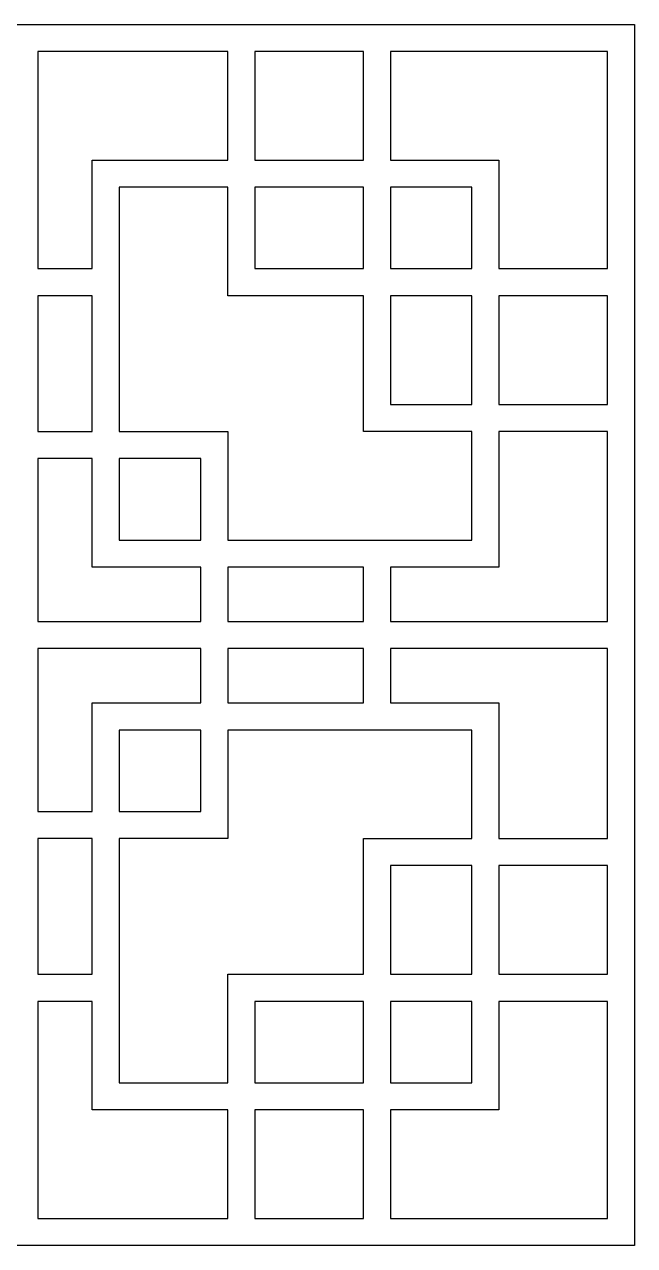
# Model space of a CAD drawing. Header units: centimetres. Extents: x 3.85 to 10.01, y -2.6 to 3.56.
# Drawn here: x 6.93 to 10.01, y -2.6 to 3.56 of the extents above; entities that cross this region are included whole.
import ezdxf

# ---------------------------------------------------------------- set-up
doc = ezdxf.new("R2010")
doc.units = ezdxf.units.CM
doc.header["$MEASUREMENT"] = 0
doc.layers.add('layer 1', color=7, linetype='Continuous')

msp = doc.modelspace()

# ---------------------------------------------------------------- linework, layer by layer
at = {"layer": 'layer 1', "color": 250}
for points, knots in [([(10.00665, 3.55699), (10.00665, 3.55699), (3.84786, 3.55699), (3.84786, 3.55699), (3.84786, 3.55699), (3.84786, 3.55699), (3.84786, -1.23301), (3.84786, -1.23301), (3.84786, -1.23301), (3.84786, -1.23301), (3.84786, -2.6018), (3.84786, -2.6018), (3.84786, -2.6018), (3.84786, -2.6018), (10.00665, -2.6018), (10.00665, -2.6018), (10.00665, -2.6018), (10.00665, -2.6018), (10.00665, 3.55699), (10.00665, 3.55699), (10.00665, 3.55699), (10.00665, 3.55699), (10.00665, 3.55699), (10.00665, 3.55699)], [0, 0, 0, 0, 0.1428571, 0.1428571, 0.1428571, 0.1428571, 0.2857143, 0.2857143, 0.2857143, 0.2857143, 0.4285714, 0.4285714, 0.4285714, 0.4285714, 0.5714286, 0.5714286, 0.5714286, 0.5714286, 0.7142857, 0.7142857, 0.7142857, 0.7142857, 1, 1, 1, 1]), ([(6.99577, 3.41996), (6.99577, 3.41996), (7.95385, 3.41996), (7.95385, 3.41996), (7.95385, 3.41996), (7.95385, 3.41996), (7.95385, 2.87259), (7.95385, 2.87259), (7.95385, 2.87259), (7.95385, 2.87259), (7.26946, 2.87259), (7.26946, 2.87259), (7.26946, 2.87259), (7.26946, 2.87259), (7.26946, 2.32523), (7.26946, 2.32523), (7.26946, 2.32523), (7.26946, 2.32523), (6.99577, 2.32523), (6.99577, 2.32523), (6.99577, 2.32523), (6.99577, 2.32523), (6.99577, 3.41996), (6.99577, 3.41996), (6.99577, 3.41996), (6.99577, 3.41996), (6.99577, 3.41996), (6.99577, 3.41996)], [0, 0, 0, 0, 0.125, 0.125, 0.125, 0.125, 0.25, 0.25, 0.25, 0.25, 0.375, 0.375, 0.375, 0.375, 0.5, 0.5, 0.5, 0.5, 0.625, 0.625, 0.625, 0.625, 0.75, 0.75, 0.75, 0.75, 1, 1, 1, 1]), ([(8.0905, 3.41996), (8.0905, 3.41996), (8.63786, 3.41996), (8.63786, 3.41996), (8.63786, 3.41996), (8.63786, 3.41996), (8.63786, 2.87259), (8.63786, 2.87259), (8.63786, 2.87259), (8.63786, 2.87259), (8.0905, 2.87259), (8.0905, 2.87259), (8.0905, 2.87259), (8.0905, 2.87259), (8.0905, 3.41996), (8.0905, 3.41996), (8.0905, 3.41996), (8.0905, 3.41996), (8.0905, 3.41996), (8.0905, 3.41996)], [0, 0, 0, 0, 0.1666667, 0.1666667, 0.1666667, 0.1666667, 0.3333333, 0.3333333, 0.3333333, 0.3333333, 0.5, 0.5, 0.5, 0.5, 0.6666667, 0.6666667, 0.6666667, 0.6666667, 1, 1, 1, 1]), ([(8.77489, 3.41996), (8.77489, 3.41996), (9.86962, 3.41996), (9.86962, 3.41996), (9.86962, 3.41996), (9.86962, 3.41996), (9.86962, 2.32523), (9.86962, 2.32523), (9.86962, 2.32523), (9.86962, 2.32523), (9.32225, 2.32523), (9.32225, 2.32523), (9.32225, 2.32523), (9.32225, 2.32523), (9.32225, 2.87259), (9.32225, 2.87259), (9.32225, 2.87259), (9.32225, 2.87259), (8.77489, 2.87259), (8.77489, 2.87259), (8.77489, 2.87259), (8.77489, 2.87259), (8.77489, 3.41996), (8.77489, 3.41996), (8.77489, 3.41996), (8.77489, 3.41996), (8.77489, 3.41996), (8.77489, 3.41996)], [0, 0, 0, 0, 0.125, 0.125, 0.125, 0.125, 0.25, 0.25, 0.25, 0.25, 0.375, 0.375, 0.375, 0.375, 0.5, 0.5, 0.5, 0.5, 0.625, 0.625, 0.625, 0.625, 0.75, 0.75, 0.75, 0.75, 1, 1, 1, 1]), ([(7.95385, 0.95644), (7.95385, 0.95644), (7.95385, 1.50419), (7.95385, 1.50419), (7.95385, 1.50419), (7.95385, 1.50419), (7.4061, 1.50419), (7.4061, 1.50419), (7.4061, 1.50419), (7.4061, 1.50419), (7.4061, 2.73594), (7.4061, 2.73594), (7.4061, 2.73594), (7.4061, 2.73594), (7.95385, 2.73594), (7.95385, 2.73594), (7.95385, 2.73594), (7.95385, 2.73594), (7.95385, 2.1882), (7.95385, 2.1882), (7.95385, 2.1882), (7.95385, 2.1882), (8.63786, 2.1882), (8.63786, 2.1882), (8.63786, 2.1882), (8.63786, 2.1882), (8.63786, 1.50419), (8.63786, 1.50419), (8.63786, 1.50419), (8.63786, 1.50419), (9.18561, 1.50419), (9.18561, 1.50419), (9.18561, 1.50419), (9.18561, 1.50419), (9.18561, 0.95644), (9.18561, 0.95644), (9.18561, 0.95644), (9.18561, 0.95644), (7.95385, 0.95644), (7.95385, 0.95644)], [0, 0, 0, 0, 0.0909091, 0.0909091, 0.0909091, 0.0909091, 0.1818182, 0.1818182, 0.1818182, 0.1818182, 0.2727273, 0.2727273, 0.2727273, 0.2727273, 0.3636364, 0.3636364, 0.3636364, 0.3636364, 0.4545455, 0.4545455, 0.4545455, 0.4545455, 0.5454545, 0.5454545, 0.5454545, 0.5454545, 0.6363636, 0.6363636, 0.6363636, 0.6363636, 0.7272727, 0.7272727, 0.7272727, 0.7272727, 0.8181818, 0.8181818, 0.8181818, 0.8181818, 1, 1, 1, 1]), ([(8.0905, 2.73594), (8.0905, 2.73594), (8.63786, 2.73594), (8.63786, 2.73594), (8.63786, 2.73594), (8.63786, 2.73594), (8.63786, 2.32523), (8.63786, 2.32523), (8.63786, 2.32523), (8.63786, 2.32523), (8.0905, 2.32523), (8.0905, 2.32523), (8.0905, 2.32523), (8.0905, 2.32523), (8.0905, 2.73594), (8.0905, 2.73594), (8.0905, 2.73594), (8.0905, 2.73594), (8.0905, 2.73594), (8.0905, 2.73594)], [0, 0, 0, 0, 0.1666667, 0.1666667, 0.1666667, 0.1666667, 0.3333333, 0.3333333, 0.3333333, 0.3333333, 0.5, 0.5, 0.5, 0.5, 0.6666667, 0.6666667, 0.6666667, 0.6666667, 1, 1, 1, 1]), ([(8.77489, 2.73594), (8.77489, 2.73594), (9.18561, 2.73594), (9.18561, 2.73594), (9.18561, 2.73594), (9.18561, 2.73594), (9.18561, 2.32523), (9.18561, 2.32523), (9.18561, 2.32523), (9.18561, 2.32523), (8.77489, 2.32523), (8.77489, 2.32523), (8.77489, 2.32523), (8.77489, 2.32523), (8.77489, 2.73594), (8.77489, 2.73594), (8.77489, 2.73594), (8.77489, 2.73594), (8.77489, 2.73594), (8.77489, 2.73594)], [0, 0, 0, 0, 0.1666667, 0.1666667, 0.1666667, 0.1666667, 0.3333333, 0.3333333, 0.3333333, 0.3333333, 0.5, 0.5, 0.5, 0.5, 0.6666667, 0.6666667, 0.6666667, 0.6666667, 1, 1, 1, 1]), ([(6.99577, 2.1882), (6.99577, 2.1882), (7.26946, 2.1882), (7.26946, 2.1882), (7.26946, 2.1882), (7.26946, 2.1882), (7.26946, 1.50419), (7.26946, 1.50419), (7.26946, 1.50419), (7.26946, 1.50419), (6.99577, 1.50419), (6.99577, 1.50419), (6.99577, 1.50419), (6.99577, 1.50419), (6.99577, 2.1882), (6.99577, 2.1882), (6.99577, 2.1882), (6.99577, 2.1882), (6.99577, 2.1882), (6.99577, 2.1882)], [0, 0, 0, 0, 0.1666667, 0.1666667, 0.1666667, 0.1666667, 0.3333333, 0.3333333, 0.3333333, 0.3333333, 0.5, 0.5, 0.5, 0.5, 0.6666667, 0.6666667, 0.6666667, 0.6666667, 1, 1, 1, 1]), ([(8.77489, 2.1882), (8.77489, 2.1882), (9.18561, 2.1882), (9.18561, 2.1882), (9.18561, 2.1882), (9.18561, 2.1882), (9.18561, 1.64084), (9.18561, 1.64084), (9.18561, 1.64084), (9.18561, 1.64084), (8.77489, 1.64084), (8.77489, 1.64084), (8.77489, 1.64084), (8.77489, 1.64084), (8.77489, 2.1882), (8.77489, 2.1882), (8.77489, 2.1882), (8.77489, 2.1882), (8.77489, 2.1882), (8.77489, 2.1882)], [0, 0, 0, 0, 0.1666667, 0.1666667, 0.1666667, 0.1666667, 0.3333333, 0.3333333, 0.3333333, 0.3333333, 0.5, 0.5, 0.5, 0.5, 0.6666667, 0.6666667, 0.6666667, 0.6666667, 1, 1, 1, 1]), ([(9.86962, 1.64084), (9.86962, 1.64084), (9.32225, 1.64084), (9.32225, 1.64084), (9.32225, 1.64084), (9.32225, 1.64084), (9.32225, 2.1882), (9.32225, 2.1882), (9.32225, 2.1882), (9.32225, 2.1882), (9.86962, 2.1882), (9.86962, 2.1882), (9.86962, 2.1882), (9.86962, 2.1882), (9.86962, 1.64084), (9.86962, 1.64084), (9.86962, 1.64084), (9.86962, 1.64084), (9.86962, 1.64084), (9.86962, 1.64084)], [0, 0, 0, 0, 0.1666667, 0.1666667, 0.1666667, 0.1666667, 0.3333333, 0.3333333, 0.3333333, 0.3333333, 0.5, 0.5, 0.5, 0.5, 0.6666667, 0.6666667, 0.6666667, 0.6666667, 1, 1, 1, 1]), ([(9.86962, 0.54611), (9.86962, 0.54611), (8.77489, 0.54611), (8.77489, 0.54611), (8.77489, 0.54611), (8.77489, 0.54611), (8.77489, 0.81979), (8.77489, 0.81979), (8.77489, 0.81979), (8.77489, 0.81979), (9.32225, 0.81979), (9.32225, 0.81979), (9.32225, 0.81979), (9.32225, 0.81979), (9.32225, 1.50419), (9.32225, 1.50419), (9.32225, 1.50419), (9.32225, 1.50419), (9.86962, 1.50419), (9.86962, 1.50419), (9.86962, 1.50419), (9.86962, 1.50419), (9.86962, 0.54611), (9.86962, 0.54611), (9.86962, 0.54611), (9.86962, 0.54611), (9.86962, 0.54611), (9.86962, 0.54611)], [0, 0, 0, 0, 0.125, 0.125, 0.125, 0.125, 0.25, 0.25, 0.25, 0.25, 0.375, 0.375, 0.375, 0.375, 0.5, 0.5, 0.5, 0.5, 0.625, 0.625, 0.625, 0.625, 0.75, 0.75, 0.75, 0.75, 1, 1, 1, 1]), ([(6.99577, 1.36715), (6.99577, 1.36715), (7.26946, 1.36715), (7.26946, 1.36715), (7.26946, 1.36715), (7.26946, 1.36715), (7.26946, 0.81979), (7.26946, 0.81979), (7.26946, 0.81979), (7.26946, 0.81979), (7.81682, 0.81979), (7.81682, 0.81979), (7.81682, 0.81979), (7.81682, 0.81979), (7.81682, 0.54611), (7.81682, 0.54611), (7.81682, 0.54611), (7.81682, 0.54611), (6.99577, 0.54611), (6.99577, 0.54611), (6.99577, 0.54611), (6.99577, 0.54611), (6.99577, 1.36715), (6.99577, 1.36715)], [0, 0, 0, 0, 0.1428571, 0.1428571, 0.1428571, 0.1428571, 0.2857143, 0.2857143, 0.2857143, 0.2857143, 0.4285714, 0.4285714, 0.4285714, 0.4285714, 0.5714286, 0.5714286, 0.5714286, 0.5714286, 0.7142857, 0.7142857, 0.7142857, 0.7142857, 1, 1, 1, 1]), ([(7.81682, 1.36715), (7.81682, 1.36715), (7.81682, 0.95644), (7.81682, 0.95644), (7.81682, 0.95644), (7.81682, 0.95644), (7.4061, 0.95644), (7.4061, 0.95644), (7.4061, 0.95644), (7.4061, 0.95644), (7.4061, 1.36715), (7.4061, 1.36715), (7.4061, 1.36715), (7.4061, 1.36715), (7.81682, 1.36715), (7.81682, 1.36715), (7.81682, 1.36715), (7.81682, 1.36715), (7.81682, 1.36715), (7.81682, 1.36715)], [0, 0, 0, 0, 0.1666667, 0.1666667, 0.1666667, 0.1666667, 0.3333333, 0.3333333, 0.3333333, 0.3333333, 0.5, 0.5, 0.5, 0.5, 0.6666667, 0.6666667, 0.6666667, 0.6666667, 1, 1, 1, 1]), ([(7.95385, 0.54611), (7.95385, 0.54611), (7.95385, 0.81979), (7.95385, 0.81979), (7.95385, 0.81979), (7.95385, 0.81979), (8.63786, 0.81979), (8.63786, 0.81979), (8.63786, 0.81979), (8.63786, 0.81979), (8.63786, 0.54611), (8.63786, 0.54611), (8.63786, 0.54611), (8.63786, 0.54611), (7.95385, 0.54611), (7.95385, 0.54611), (7.95385, 0.54611), (7.95385, 0.54611), (7.95385, 0.54611), (7.95385, 0.54611)], [0, 0, 0, 0, 0.1666667, 0.1666667, 0.1666667, 0.1666667, 0.3333333, 0.3333333, 0.3333333, 0.3333333, 0.5, 0.5, 0.5, 0.5, 0.6666667, 0.6666667, 0.6666667, 0.6666667, 1, 1, 1, 1]), ([(6.99577, 0.40908), (6.99577, 0.40908), (7.81682, 0.40908), (7.81682, 0.40908), (7.81682, 0.40908), (7.81682, 0.40908), (7.81682, 0.1354), (7.81682, 0.1354), (7.81682, 0.1354), (7.81682, 0.1354), (7.26946, 0.1354), (7.26946, 0.1354), (7.26946, 0.1354), (7.26946, 0.1354), (7.26946, -0.41197), (7.26946, -0.41197), (7.26946, -0.41197), (7.26946, -0.41197), (6.99577, -0.41197), (6.99577, -0.41197), (6.99577, -0.41197), (6.99577, -0.41197), (6.99577, 0.40908), (6.99577, 0.40908), (6.99577, 0.40908), (6.99577, 0.40908), (6.99577, 0.40908), (6.99577, 0.40908)], [0, 0, 0, 0, 0.125, 0.125, 0.125, 0.125, 0.25, 0.25, 0.25, 0.25, 0.375, 0.375, 0.375, 0.375, 0.5, 0.5, 0.5, 0.5, 0.625, 0.625, 0.625, 0.625, 0.75, 0.75, 0.75, 0.75, 1, 1, 1, 1]), ([(8.63786, 0.40908), (8.63786, 0.40908), (8.63786, 0.1354), (8.63786, 0.1354), (8.63786, 0.1354), (8.63786, 0.1354), (7.95385, 0.1354), (7.95385, 0.1354), (7.95385, 0.1354), (7.95385, 0.1354), (7.95385, 0.40908), (7.95385, 0.40908), (7.95385, 0.40908), (7.95385, 0.40908), (8.63786, 0.40908), (8.63786, 0.40908), (8.63786, 0.40908), (8.63786, 0.40908), (8.63786, 0.40908), (8.63786, 0.40908)], [0, 0, 0, 0, 0.1666667, 0.1666667, 0.1666667, 0.1666667, 0.3333333, 0.3333333, 0.3333333, 0.3333333, 0.5, 0.5, 0.5, 0.5, 0.6666667, 0.6666667, 0.6666667, 0.6666667, 1, 1, 1, 1]), ([(9.86962, -0.549), (9.86962, -0.549), (9.32225, -0.549), (9.32225, -0.549), (9.32225, -0.549), (9.32225, -0.549), (9.32225, 0.1354), (9.32225, 0.1354), (9.32225, 0.1354), (9.32225, 0.1354), (8.77489, 0.1354), (8.77489, 0.1354), (8.77489, 0.1354), (8.77489, 0.1354), (8.77489, 0.40908), (8.77489, 0.40908), (8.77489, 0.40908), (8.77489, 0.40908), (9.86962, 0.40908), (9.86962, 0.40908), (9.86962, 0.40908), (9.86962, 0.40908), (9.86962, -0.549), (9.86962, -0.549), (9.86962, -0.549), (9.86962, -0.549), (9.86962, -0.549), (9.86962, -0.549)], [0, 0, 0, 0, 0.125, 0.125, 0.125, 0.125, 0.25, 0.25, 0.25, 0.25, 0.375, 0.375, 0.375, 0.375, 0.5, 0.5, 0.5, 0.5, 0.625, 0.625, 0.625, 0.625, 0.75, 0.75, 0.75, 0.75, 1, 1, 1, 1]), ([(7.81682, -0.00164), (7.81682, -0.00164), (7.81682, -0.41197), (7.81682, -0.41197), (7.81682, -0.41197), (7.81682, -0.41197), (7.4061, -0.41197), (7.4061, -0.41197), (7.4061, -0.41197), (7.4061, -0.41197), (7.4061, -0.00164), (7.4061, -0.00164), (7.4061, -0.00164), (7.4061, -0.00164), (7.81682, -0.00164), (7.81682, -0.00164), (7.81682, -0.00164), (7.81682, -0.00164), (7.81682, -0.00164), (7.81682, -0.00164)], [0, 0, 0, 0, 0.1666667, 0.1666667, 0.1666667, 0.1666667, 0.3333333, 0.3333333, 0.3333333, 0.3333333, 0.5, 0.5, 0.5, 0.5, 0.6666667, 0.6666667, 0.6666667, 0.6666667, 1, 1, 1, 1]), ([(8.63786, -0.549), (8.63786, -0.549), (8.63786, -1.23301), (8.63786, -1.23301), (8.63786, -1.23301), (8.63786, -1.23301), (7.95385, -1.23301), (7.95385, -1.23301), (7.95385, -1.23301), (7.95385, -1.23301), (7.95385, -1.78076), (7.95385, -1.78076), (7.95385, -1.78076), (7.95385, -1.78076), (7.4061, -1.78076), (7.4061, -1.78076), (7.4061, -1.78076), (7.4061, -1.78076), (7.4061, -0.549), (7.4061, -0.549), (7.4061, -0.549), (7.4061, -0.549), (7.95385, -0.549), (7.95385, -0.549), (7.95385, -0.549), (7.95385, -0.549), (7.95385, -0.00164), (7.95385, -0.00164), (7.95385, -0.00164), (7.95385, -0.00164), (9.18561, -0.00164), (9.18561, -0.00164), (9.18561, -0.00164), (9.18561, -0.00164), (9.18561, -0.549), (9.18561, -0.549), (9.18561, -0.549), (9.18561, -0.549), (8.63786, -0.549), (8.63786, -0.549), (8.63786, -0.549), (8.63786, -0.549), (8.63786, -0.549), (8.63786, -0.549)], [0, 0, 0, 0, 0.0833333, 0.0833333, 0.0833333, 0.0833333, 0.1666667, 0.1666667, 0.1666667, 0.1666667, 0.25, 0.25, 0.25, 0.25, 0.3333333, 0.3333333, 0.3333333, 0.3333333, 0.4166667, 0.4166667, 0.4166667, 0.4166667, 0.5, 0.5, 0.5, 0.5, 0.5833333, 0.5833333, 0.5833333, 0.5833333, 0.6666667, 0.6666667, 0.6666667, 0.6666667, 0.75, 0.75, 0.75, 0.75, 0.8333333, 0.8333333, 0.8333333, 0.8333333, 1, 1, 1, 1]), ([(6.99577, -0.549), (6.99577, -0.549), (7.26946, -0.549), (7.26946, -0.549), (7.26946, -0.549), (7.26946, -0.549), (7.26946, -1.23301), (7.26946, -1.23301), (7.26946, -1.23301), (7.26946, -1.23301), (6.99577, -1.23301), (6.99577, -1.23301), (6.99577, -1.23301), (6.99577, -1.23301), (6.99577, -0.549), (6.99577, -0.549), (6.99577, -0.549), (6.99577, -0.549), (6.99577, -0.549), (6.99577, -0.549)], [0, 0, 0, 0, 0.1666667, 0.1666667, 0.1666667, 0.1666667, 0.3333333, 0.3333333, 0.3333333, 0.3333333, 0.5, 0.5, 0.5, 0.5, 0.6666667, 0.6666667, 0.6666667, 0.6666667, 1, 1, 1, 1]), ([(8.77489, -1.23301), (8.77489, -1.23301), (8.77489, -0.68564), (8.77489, -0.68564), (8.77489, -0.68564), (8.77489, -0.68564), (9.18561, -0.68564), (9.18561, -0.68564), (9.18561, -0.68564), (9.18561, -0.68564), (9.18561, -1.23301), (9.18561, -1.23301), (9.18561, -1.23301), (9.18561, -1.23301), (8.77489, -1.23301), (8.77489, -1.23301), (8.77489, -1.23301), (8.77489, -1.23301), (8.77489, -1.23301), (8.77489, -1.23301)], [0, 0, 0, 0, 0.1666667, 0.1666667, 0.1666667, 0.1666667, 0.3333333, 0.3333333, 0.3333333, 0.3333333, 0.5, 0.5, 0.5, 0.5, 0.6666667, 0.6666667, 0.6666667, 0.6666667, 1, 1, 1, 1]), ([(9.86962, -1.23301), (9.86962, -1.23301), (9.32225, -1.23301), (9.32225, -1.23301), (9.32225, -1.23301), (9.32225, -1.23301), (9.32225, -0.68564), (9.32225, -0.68564), (9.32225, -0.68564), (9.32225, -0.68564), (9.86962, -0.68564), (9.86962, -0.68564), (9.86962, -0.68564), (9.86962, -0.68564), (9.86962, -1.23301), (9.86962, -1.23301), (9.86962, -1.23301), (9.86962, -1.23301), (9.86962, -1.23301), (9.86962, -1.23301)], [0, 0, 0, 0, 0.1666667, 0.1666667, 0.1666667, 0.1666667, 0.3333333, 0.3333333, 0.3333333, 0.3333333, 0.5, 0.5, 0.5, 0.5, 0.6666667, 0.6666667, 0.6666667, 0.6666667, 1, 1, 1, 1]), ([(7.95385, -2.46476), (7.95385, -2.46476), (6.99577, -2.46476), (6.99577, -2.46476), (6.99577, -2.46476), (6.99577, -2.46476), (6.99577, -1.37004), (6.99577, -1.37004), (6.99577, -1.37004), (6.99577, -1.37004), (7.26946, -1.37004), (7.26946, -1.37004), (7.26946, -1.37004), (7.26946, -1.37004), (7.26946, -1.9174), (7.26946, -1.9174), (7.26946, -1.9174), (7.26946, -1.9174), (7.95385, -1.9174), (7.95385, -1.9174), (7.95385, -1.9174), (7.95385, -1.9174), (7.95385, -2.46476), (7.95385, -2.46476)], [0, 0, 0, 0, 0.1428571, 0.1428571, 0.1428571, 0.1428571, 0.2857143, 0.2857143, 0.2857143, 0.2857143, 0.4285714, 0.4285714, 0.4285714, 0.4285714, 0.5714286, 0.5714286, 0.5714286, 0.5714286, 0.7142857, 0.7142857, 0.7142857, 0.7142857, 1, 1, 1, 1]), ([(8.63786, -1.78076), (8.63786, -1.78076), (8.0905, -1.78076), (8.0905, -1.78076), (8.0905, -1.78076), (8.0905, -1.78076), (8.0905, -1.37004), (8.0905, -1.37004), (8.0905, -1.37004), (8.0905, -1.37004), (8.63786, -1.37004), (8.63786, -1.37004), (8.63786, -1.37004), (8.63786, -1.37004), (8.63786, -1.78076), (8.63786, -1.78076), (8.63786, -1.78076), (8.63786, -1.78076), (8.63786, -1.78076), (8.63786, -1.78076)], [0, 0, 0, 0, 0.1666667, 0.1666667, 0.1666667, 0.1666667, 0.3333333, 0.3333333, 0.3333333, 0.3333333, 0.5, 0.5, 0.5, 0.5, 0.6666667, 0.6666667, 0.6666667, 0.6666667, 1, 1, 1, 1]), ([(9.18561, -1.37004), (9.18561, -1.37004), (9.18561, -1.78076), (9.18561, -1.78076), (9.18561, -1.78076), (9.18561, -1.78076), (8.77489, -1.78076), (8.77489, -1.78076), (8.77489, -1.78076), (8.77489, -1.78076), (8.77489, -1.37004), (8.77489, -1.37004), (8.77489, -1.37004), (8.77489, -1.37004), (9.18561, -1.37004), (9.18561, -1.37004), (9.18561, -1.37004), (9.18561, -1.37004), (9.18561, -1.37004), (9.18561, -1.37004)], [0, 0, 0, 0, 0.1666667, 0.1666667, 0.1666667, 0.1666667, 0.3333333, 0.3333333, 0.3333333, 0.3333333, 0.5, 0.5, 0.5, 0.5, 0.6666667, 0.6666667, 0.6666667, 0.6666667, 1, 1, 1, 1]), ([(9.86962, -2.46476), (9.86962, -2.46476), (8.77489, -2.46476), (8.77489, -2.46476), (8.77489, -2.46476), (8.77489, -2.46476), (8.77489, -1.9174), (8.77489, -1.9174), (8.77489, -1.9174), (8.77489, -1.9174), (9.32225, -1.9174), (9.32225, -1.9174), (9.32225, -1.9174), (9.32225, -1.9174), (9.32225, -1.37004), (9.32225, -1.37004), (9.32225, -1.37004), (9.32225, -1.37004), (9.86962, -1.37004), (9.86962, -1.37004), (9.86962, -1.37004), (9.86962, -1.37004), (9.86962, -2.46476), (9.86962, -2.46476), (9.86962, -2.46476), (9.86962, -2.46476), (9.86962, -2.46476), (9.86962, -2.46476)], [0, 0, 0, 0, 0.125, 0.125, 0.125, 0.125, 0.25, 0.25, 0.25, 0.25, 0.375, 0.375, 0.375, 0.375, 0.5, 0.5, 0.5, 0.5, 0.625, 0.625, 0.625, 0.625, 0.75, 0.75, 0.75, 0.75, 1, 1, 1, 1]), ([(8.63786, -2.46476), (8.63786, -2.46476), (8.0905, -2.46476), (8.0905, -2.46476), (8.0905, -2.46476), (8.0905, -2.46476), (8.0905, -1.9174), (8.0905, -1.9174), (8.0905, -1.9174), (8.0905, -1.9174), (8.63786, -1.9174), (8.63786, -1.9174), (8.63786, -1.9174), (8.63786, -1.9174), (8.63786, -2.46476), (8.63786, -2.46476), (8.63786, -2.46476), (8.63786, -2.46476), (8.63786, -2.46476), (8.63786, -2.46476)], [0, 0, 0, 0, 0.1666667, 0.1666667, 0.1666667, 0.1666667, 0.3333333, 0.3333333, 0.3333333, 0.3333333, 0.5, 0.5, 0.5, 0.5, 0.6666667, 0.6666667, 0.6666667, 0.6666667, 1, 1, 1, 1])]:
    msp.add_open_spline(points, degree=3, knots=knots, dxfattribs=at)
at = {"layer": 'layer 1', "lineweight": 9}
for points, knots in [([(10.00665, 3.55699), (10.00665, 3.55699), (3.84786, 3.55699), (3.84786, 3.55699), (3.84786, 3.55699), (3.84786, 3.55699), (3.84786, -1.23301), (3.84786, -1.23301), (3.84786, -1.23301), (3.84786, -1.23301), (3.84786, -2.6018), (3.84786, -2.6018), (3.84786, -2.6018), (3.84786, -2.6018), (10.00665, -2.6018), (10.00665, -2.6018), (10.00665, -2.6018), (10.00665, -2.6018), (10.00665, 3.55699), (10.00665, 3.55699), (10.00665, 3.55699), (10.00665, 3.55699), (10.00665, 3.55699), (10.00665, 3.55699)], [0, 0, 0, 0, 0.1428571, 0.1428571, 0.1428571, 0.1428571, 0.2857143, 0.2857143, 0.2857143, 0.2857143, 0.4285714, 0.4285714, 0.4285714, 0.4285714, 0.5714286, 0.5714286, 0.5714286, 0.5714286, 0.7142857, 0.7142857, 0.7142857, 0.7142857, 1, 1, 1, 1]), ([(6.99577, 3.41996), (6.99577, 3.41996), (7.95385, 3.41996), (7.95385, 3.41996), (7.95385, 3.41996), (7.95385, 3.41996), (7.95385, 2.87259), (7.95385, 2.87259), (7.95385, 2.87259), (7.95385, 2.87259), (7.26946, 2.87259), (7.26946, 2.87259), (7.26946, 2.87259), (7.26946, 2.87259), (7.26946, 2.32523), (7.26946, 2.32523), (7.26946, 2.32523), (7.26946, 2.32523), (6.99577, 2.32523), (6.99577, 2.32523), (6.99577, 2.32523), (6.99577, 2.32523), (6.99577, 3.41996), (6.99577, 3.41996), (6.99577, 3.41996), (6.99577, 3.41996), (6.99577, 3.41996), (6.99577, 3.41996)], [0, 0, 0, 0, 0.125, 0.125, 0.125, 0.125, 0.25, 0.25, 0.25, 0.25, 0.375, 0.375, 0.375, 0.375, 0.5, 0.5, 0.5, 0.5, 0.625, 0.625, 0.625, 0.625, 0.75, 0.75, 0.75, 0.75, 1, 1, 1, 1]), ([(8.0905, 3.41996), (8.0905, 3.41996), (8.63786, 3.41996), (8.63786, 3.41996), (8.63786, 3.41996), (8.63786, 3.41996), (8.63786, 2.87259), (8.63786, 2.87259), (8.63786, 2.87259), (8.63786, 2.87259), (8.0905, 2.87259), (8.0905, 2.87259), (8.0905, 2.87259), (8.0905, 2.87259), (8.0905, 3.41996), (8.0905, 3.41996), (8.0905, 3.41996), (8.0905, 3.41996), (8.0905, 3.41996), (8.0905, 3.41996)], [0, 0, 0, 0, 0.1666667, 0.1666667, 0.1666667, 0.1666667, 0.3333333, 0.3333333, 0.3333333, 0.3333333, 0.5, 0.5, 0.5, 0.5, 0.6666667, 0.6666667, 0.6666667, 0.6666667, 1, 1, 1, 1]), ([(8.77489, 3.41996), (8.77489, 3.41996), (9.86962, 3.41996), (9.86962, 3.41996), (9.86962, 3.41996), (9.86962, 3.41996), (9.86962, 2.32523), (9.86962, 2.32523), (9.86962, 2.32523), (9.86962, 2.32523), (9.32225, 2.32523), (9.32225, 2.32523), (9.32225, 2.32523), (9.32225, 2.32523), (9.32225, 2.87259), (9.32225, 2.87259), (9.32225, 2.87259), (9.32225, 2.87259), (8.77489, 2.87259), (8.77489, 2.87259), (8.77489, 2.87259), (8.77489, 2.87259), (8.77489, 3.41996), (8.77489, 3.41996), (8.77489, 3.41996), (8.77489, 3.41996), (8.77489, 3.41996), (8.77489, 3.41996)], [0, 0, 0, 0, 0.125, 0.125, 0.125, 0.125, 0.25, 0.25, 0.25, 0.25, 0.375, 0.375, 0.375, 0.375, 0.5, 0.5, 0.5, 0.5, 0.625, 0.625, 0.625, 0.625, 0.75, 0.75, 0.75, 0.75, 1, 1, 1, 1]), ([(7.95385, 0.95644), (7.95385, 0.95644), (7.95385, 1.50419), (7.95385, 1.50419), (7.95385, 1.50419), (7.95385, 1.50419), (7.4061, 1.50419), (7.4061, 1.50419), (7.4061, 1.50419), (7.4061, 1.50419), (7.4061, 2.73594), (7.4061, 2.73594), (7.4061, 2.73594), (7.4061, 2.73594), (7.95385, 2.73594), (7.95385, 2.73594), (7.95385, 2.73594), (7.95385, 2.73594), (7.95385, 2.1882), (7.95385, 2.1882), (7.95385, 2.1882), (7.95385, 2.1882), (8.63786, 2.1882), (8.63786, 2.1882), (8.63786, 2.1882), (8.63786, 2.1882), (8.63786, 1.50419), (8.63786, 1.50419), (8.63786, 1.50419), (8.63786, 1.50419), (9.18561, 1.50419), (9.18561, 1.50419), (9.18561, 1.50419), (9.18561, 1.50419), (9.18561, 0.95644), (9.18561, 0.95644)], [0, 0, 0, 0, 0.1, 0.1, 0.1, 0.1, 0.2, 0.2, 0.2, 0.2, 0.3, 0.3, 0.3, 0.3, 0.4, 0.4, 0.4, 0.4, 0.5, 0.5, 0.5, 0.5, 0.6, 0.6, 0.6, 0.6, 0.7, 0.7, 0.7, 0.7, 0.8, 0.8, 0.8, 0.8, 1, 1, 1, 1]), ([(8.0905, 2.73594), (8.0905, 2.73594), (8.63786, 2.73594), (8.63786, 2.73594), (8.63786, 2.73594), (8.63786, 2.73594), (8.63786, 2.32523), (8.63786, 2.32523), (8.63786, 2.32523), (8.63786, 2.32523), (8.0905, 2.32523), (8.0905, 2.32523), (8.0905, 2.32523), (8.0905, 2.32523), (8.0905, 2.73594), (8.0905, 2.73594), (8.0905, 2.73594), (8.0905, 2.73594), (8.0905, 2.73594), (8.0905, 2.73594)], [0, 0, 0, 0, 0.1666667, 0.1666667, 0.1666667, 0.1666667, 0.3333333, 0.3333333, 0.3333333, 0.3333333, 0.5, 0.5, 0.5, 0.5, 0.6666667, 0.6666667, 0.6666667, 0.6666667, 1, 1, 1, 1]), ([(8.77489, 2.73594), (8.77489, 2.73594), (9.18561, 2.73594), (9.18561, 2.73594), (9.18561, 2.73594), (9.18561, 2.73594), (9.18561, 2.32523), (9.18561, 2.32523), (9.18561, 2.32523), (9.18561, 2.32523), (8.77489, 2.32523), (8.77489, 2.32523), (8.77489, 2.32523), (8.77489, 2.32523), (8.77489, 2.73594), (8.77489, 2.73594), (8.77489, 2.73594), (8.77489, 2.73594), (8.77489, 2.73594), (8.77489, 2.73594)], [0, 0, 0, 0, 0.1666667, 0.1666667, 0.1666667, 0.1666667, 0.3333333, 0.3333333, 0.3333333, 0.3333333, 0.5, 0.5, 0.5, 0.5, 0.6666667, 0.6666667, 0.6666667, 0.6666667, 1, 1, 1, 1]), ([(6.99577, 2.1882), (6.99577, 2.1882), (7.26946, 2.1882), (7.26946, 2.1882), (7.26946, 2.1882), (7.26946, 2.1882), (7.26946, 1.50419), (7.26946, 1.50419), (7.26946, 1.50419), (7.26946, 1.50419), (6.99577, 1.50419), (6.99577, 1.50419), (6.99577, 1.50419), (6.99577, 1.50419), (6.99577, 2.1882), (6.99577, 2.1882), (6.99577, 2.1882), (6.99577, 2.1882), (6.99577, 2.1882), (6.99577, 2.1882)], [0, 0, 0, 0, 0.1666667, 0.1666667, 0.1666667, 0.1666667, 0.3333333, 0.3333333, 0.3333333, 0.3333333, 0.5, 0.5, 0.5, 0.5, 0.6666667, 0.6666667, 0.6666667, 0.6666667, 1, 1, 1, 1]), ([(8.77489, 2.1882), (8.77489, 2.1882), (9.18561, 2.1882), (9.18561, 2.1882), (9.18561, 2.1882), (9.18561, 2.1882), (9.18561, 1.64084), (9.18561, 1.64084), (9.18561, 1.64084), (9.18561, 1.64084), (8.77489, 1.64084), (8.77489, 1.64084), (8.77489, 1.64084), (8.77489, 1.64084), (8.77489, 2.1882), (8.77489, 2.1882), (8.77489, 2.1882), (8.77489, 2.1882), (8.77489, 2.1882), (8.77489, 2.1882)], [0, 0, 0, 0, 0.1666667, 0.1666667, 0.1666667, 0.1666667, 0.3333333, 0.3333333, 0.3333333, 0.3333333, 0.5, 0.5, 0.5, 0.5, 0.6666667, 0.6666667, 0.6666667, 0.6666667, 1, 1, 1, 1]), ([(9.86962, 1.64084), (9.86962, 1.64084), (9.32225, 1.64084), (9.32225, 1.64084), (9.32225, 1.64084), (9.32225, 1.64084), (9.32225, 2.1882), (9.32225, 2.1882), (9.32225, 2.1882), (9.32225, 2.1882), (9.86962, 2.1882), (9.86962, 2.1882), (9.86962, 2.1882), (9.86962, 2.1882), (9.86962, 1.64084), (9.86962, 1.64084), (9.86962, 1.64084), (9.86962, 1.64084), (9.86962, 1.64084), (9.86962, 1.64084)], [0, 0, 0, 0, 0.1666667, 0.1666667, 0.1666667, 0.1666667, 0.3333333, 0.3333333, 0.3333333, 0.3333333, 0.5, 0.5, 0.5, 0.5, 0.6666667, 0.6666667, 0.6666667, 0.6666667, 1, 1, 1, 1]), ([(9.86962, 0.54611), (9.86962, 0.54611), (8.77489, 0.54611), (8.77489, 0.54611), (8.77489, 0.54611), (8.77489, 0.54611), (8.77489, 0.81979), (8.77489, 0.81979), (8.77489, 0.81979), (8.77489, 0.81979), (9.32225, 0.81979), (9.32225, 0.81979), (9.32225, 0.81979), (9.32225, 0.81979), (9.32225, 1.50419), (9.32225, 1.50419), (9.32225, 1.50419), (9.32225, 1.50419), (9.86962, 1.50419), (9.86962, 1.50419), (9.86962, 1.50419), (9.86962, 1.50419), (9.86962, 0.54611), (9.86962, 0.54611), (9.86962, 0.54611), (9.86962, 0.54611), (9.86962, 0.54611), (9.86962, 0.54611)], [0, 0, 0, 0, 0.125, 0.125, 0.125, 0.125, 0.25, 0.25, 0.25, 0.25, 0.375, 0.375, 0.375, 0.375, 0.5, 0.5, 0.5, 0.5, 0.625, 0.625, 0.625, 0.625, 0.75, 0.75, 0.75, 0.75, 1, 1, 1, 1]), ([(6.99577, 1.36715), (6.99577, 1.36715), (7.26946, 1.36715), (7.26946, 1.36715), (7.26946, 1.36715), (7.26946, 1.36715), (7.26946, 0.81979), (7.26946, 0.81979), (7.26946, 0.81979), (7.26946, 0.81979), (7.81682, 0.81979), (7.81682, 0.81979), (7.81682, 0.81979), (7.81682, 0.81979), (7.81682, 0.54611), (7.81682, 0.54611), (7.81682, 0.54611), (7.81682, 0.54611), (6.99577, 0.54611), (6.99577, 0.54611)], [0, 0, 0, 0, 0.1666667, 0.1666667, 0.1666667, 0.1666667, 0.3333333, 0.3333333, 0.3333333, 0.3333333, 0.5, 0.5, 0.5, 0.5, 0.6666667, 0.6666667, 0.6666667, 0.6666667, 1, 1, 1, 1]), ([(7.81682, 1.36715), (7.81682, 1.36715), (7.81682, 0.95644), (7.81682, 0.95644), (7.81682, 0.95644), (7.81682, 0.95644), (7.4061, 0.95644), (7.4061, 0.95644), (7.4061, 0.95644), (7.4061, 0.95644), (7.4061, 1.36715), (7.4061, 1.36715), (7.4061, 1.36715), (7.4061, 1.36715), (7.81682, 1.36715), (7.81682, 1.36715), (7.81682, 1.36715), (7.81682, 1.36715), (7.81682, 1.36715), (7.81682, 1.36715)], [0, 0, 0, 0, 0.1666667, 0.1666667, 0.1666667, 0.1666667, 0.3333333, 0.3333333, 0.3333333, 0.3333333, 0.5, 0.5, 0.5, 0.5, 0.6666667, 0.6666667, 0.6666667, 0.6666667, 1, 1, 1, 1]), ([(7.95385, 0.54611), (7.95385, 0.54611), (7.95385, 0.81979), (7.95385, 0.81979), (7.95385, 0.81979), (7.95385, 0.81979), (8.63786, 0.81979), (8.63786, 0.81979), (8.63786, 0.81979), (8.63786, 0.81979), (8.63786, 0.54611), (8.63786, 0.54611), (8.63786, 0.54611), (8.63786, 0.54611), (7.95385, 0.54611), (7.95385, 0.54611), (7.95385, 0.54611), (7.95385, 0.54611), (7.95385, 0.54611), (7.95385, 0.54611)], [0, 0, 0, 0, 0.1666667, 0.1666667, 0.1666667, 0.1666667, 0.3333333, 0.3333333, 0.3333333, 0.3333333, 0.5, 0.5, 0.5, 0.5, 0.6666667, 0.6666667, 0.6666667, 0.6666667, 1, 1, 1, 1]), ([(6.99577, 0.40908), (6.99577, 0.40908), (7.81682, 0.40908), (7.81682, 0.40908), (7.81682, 0.40908), (7.81682, 0.40908), (7.81682, 0.1354), (7.81682, 0.1354), (7.81682, 0.1354), (7.81682, 0.1354), (7.26946, 0.1354), (7.26946, 0.1354), (7.26946, 0.1354), (7.26946, 0.1354), (7.26946, -0.41197), (7.26946, -0.41197), (7.26946, -0.41197), (7.26946, -0.41197), (6.99577, -0.41197), (6.99577, -0.41197), (6.99577, -0.41197), (6.99577, -0.41197), (6.99577, 0.40908), (6.99577, 0.40908), (6.99577, 0.40908), (6.99577, 0.40908), (6.99577, 0.40908), (6.99577, 0.40908)], [0, 0, 0, 0, 0.125, 0.125, 0.125, 0.125, 0.25, 0.25, 0.25, 0.25, 0.375, 0.375, 0.375, 0.375, 0.5, 0.5, 0.5, 0.5, 0.625, 0.625, 0.625, 0.625, 0.75, 0.75, 0.75, 0.75, 1, 1, 1, 1]), ([(8.63786, 0.40908), (8.63786, 0.40908), (8.63786, 0.1354), (8.63786, 0.1354), (8.63786, 0.1354), (8.63786, 0.1354), (7.95385, 0.1354), (7.95385, 0.1354), (7.95385, 0.1354), (7.95385, 0.1354), (7.95385, 0.40908), (7.95385, 0.40908), (7.95385, 0.40908), (7.95385, 0.40908), (8.63786, 0.40908), (8.63786, 0.40908), (8.63786, 0.40908), (8.63786, 0.40908), (8.63786, 0.40908), (8.63786, 0.40908)], [0, 0, 0, 0, 0.1666667, 0.1666667, 0.1666667, 0.1666667, 0.3333333, 0.3333333, 0.3333333, 0.3333333, 0.5, 0.5, 0.5, 0.5, 0.6666667, 0.6666667, 0.6666667, 0.6666667, 1, 1, 1, 1]), ([(9.86962, -0.549), (9.86962, -0.549), (9.32225, -0.549), (9.32225, -0.549), (9.32225, -0.549), (9.32225, -0.549), (9.32225, 0.1354), (9.32225, 0.1354), (9.32225, 0.1354), (9.32225, 0.1354), (8.77489, 0.1354), (8.77489, 0.1354), (8.77489, 0.1354), (8.77489, 0.1354), (8.77489, 0.40908), (8.77489, 0.40908), (8.77489, 0.40908), (8.77489, 0.40908), (9.86962, 0.40908), (9.86962, 0.40908), (9.86962, 0.40908), (9.86962, 0.40908), (9.86962, -0.549), (9.86962, -0.549), (9.86962, -0.549), (9.86962, -0.549), (9.86962, -0.549), (9.86962, -0.549)], [0, 0, 0, 0, 0.125, 0.125, 0.125, 0.125, 0.25, 0.25, 0.25, 0.25, 0.375, 0.375, 0.375, 0.375, 0.5, 0.5, 0.5, 0.5, 0.625, 0.625, 0.625, 0.625, 0.75, 0.75, 0.75, 0.75, 1, 1, 1, 1]), ([(7.81682, -0.00164), (7.81682, -0.00164), (7.81682, -0.41197), (7.81682, -0.41197), (7.81682, -0.41197), (7.81682, -0.41197), (7.4061, -0.41197), (7.4061, -0.41197), (7.4061, -0.41197), (7.4061, -0.41197), (7.4061, -0.00164), (7.4061, -0.00164), (7.4061, -0.00164), (7.4061, -0.00164), (7.81682, -0.00164), (7.81682, -0.00164), (7.81682, -0.00164), (7.81682, -0.00164), (7.81682, -0.00164), (7.81682, -0.00164)], [0, 0, 0, 0, 0.1666667, 0.1666667, 0.1666667, 0.1666667, 0.3333333, 0.3333333, 0.3333333, 0.3333333, 0.5, 0.5, 0.5, 0.5, 0.6666667, 0.6666667, 0.6666667, 0.6666667, 1, 1, 1, 1]), ([(8.63786, -0.549), (8.63786, -0.549), (8.63786, -1.23301), (8.63786, -1.23301), (8.63786, -1.23301), (8.63786, -1.23301), (7.95385, -1.23301), (7.95385, -1.23301), (7.95385, -1.23301), (7.95385, -1.23301), (7.95385, -1.78076), (7.95385, -1.78076), (7.95385, -1.78076), (7.95385, -1.78076), (7.4061, -1.78076), (7.4061, -1.78076), (7.4061, -1.78076), (7.4061, -1.78076), (7.4061, -0.549), (7.4061, -0.549), (7.4061, -0.549), (7.4061, -0.549), (7.95385, -0.549), (7.95385, -0.549), (7.95385, -0.549), (7.95385, -0.549), (7.95385, -0.00164), (7.95385, -0.00164), (7.95385, -0.00164), (7.95385, -0.00164), (9.18561, -0.00164), (9.18561, -0.00164), (9.18561, -0.00164), (9.18561, -0.00164), (9.18561, -0.549), (9.18561, -0.549), (9.18561, -0.549), (9.18561, -0.549), (8.63786, -0.549), (8.63786, -0.549), (8.63786, -0.549), (8.63786, -0.549), (8.63786, -0.549), (8.63786, -0.549)], [0, 0, 0, 0, 0.0833333, 0.0833333, 0.0833333, 0.0833333, 0.1666667, 0.1666667, 0.1666667, 0.1666667, 0.25, 0.25, 0.25, 0.25, 0.3333333, 0.3333333, 0.3333333, 0.3333333, 0.4166667, 0.4166667, 0.4166667, 0.4166667, 0.5, 0.5, 0.5, 0.5, 0.5833333, 0.5833333, 0.5833333, 0.5833333, 0.6666667, 0.6666667, 0.6666667, 0.6666667, 0.75, 0.75, 0.75, 0.75, 0.8333333, 0.8333333, 0.8333333, 0.8333333, 1, 1, 1, 1]), ([(6.99577, -0.549), (6.99577, -0.549), (7.26946, -0.549), (7.26946, -0.549), (7.26946, -0.549), (7.26946, -0.549), (7.26946, -1.23301), (7.26946, -1.23301), (7.26946, -1.23301), (7.26946, -1.23301), (6.99577, -1.23301), (6.99577, -1.23301), (6.99577, -1.23301), (6.99577, -1.23301), (6.99577, -0.549), (6.99577, -0.549), (6.99577, -0.549), (6.99577, -0.549), (6.99577, -0.549), (6.99577, -0.549)], [0, 0, 0, 0, 0.1666667, 0.1666667, 0.1666667, 0.1666667, 0.3333333, 0.3333333, 0.3333333, 0.3333333, 0.5, 0.5, 0.5, 0.5, 0.6666667, 0.6666667, 0.6666667, 0.6666667, 1, 1, 1, 1]), ([(8.77489, -1.23301), (8.77489, -1.23301), (8.77489, -0.68564), (8.77489, -0.68564), (8.77489, -0.68564), (8.77489, -0.68564), (9.18561, -0.68564), (9.18561, -0.68564), (9.18561, -0.68564), (9.18561, -0.68564), (9.18561, -1.23301), (9.18561, -1.23301), (9.18561, -1.23301), (9.18561, -1.23301), (8.77489, -1.23301), (8.77489, -1.23301), (8.77489, -1.23301), (8.77489, -1.23301), (8.77489, -1.23301), (8.77489, -1.23301)], [0, 0, 0, 0, 0.1666667, 0.1666667, 0.1666667, 0.1666667, 0.3333333, 0.3333333, 0.3333333, 0.3333333, 0.5, 0.5, 0.5, 0.5, 0.6666667, 0.6666667, 0.6666667, 0.6666667, 1, 1, 1, 1]), ([(9.86962, -1.23301), (9.86962, -1.23301), (9.32225, -1.23301), (9.32225, -1.23301), (9.32225, -1.23301), (9.32225, -1.23301), (9.32225, -0.68564), (9.32225, -0.68564), (9.32225, -0.68564), (9.32225, -0.68564), (9.86962, -0.68564), (9.86962, -0.68564), (9.86962, -0.68564), (9.86962, -0.68564), (9.86962, -1.23301), (9.86962, -1.23301), (9.86962, -1.23301), (9.86962, -1.23301), (9.86962, -1.23301), (9.86962, -1.23301)], [0, 0, 0, 0, 0.1666667, 0.1666667, 0.1666667, 0.1666667, 0.3333333, 0.3333333, 0.3333333, 0.3333333, 0.5, 0.5, 0.5, 0.5, 0.6666667, 0.6666667, 0.6666667, 0.6666667, 1, 1, 1, 1]), ([(7.95385, -2.46476), (7.95385, -2.46476), (6.99577, -2.46476), (6.99577, -2.46476), (6.99577, -2.46476), (6.99577, -2.46476), (6.99577, -1.37004), (6.99577, -1.37004), (6.99577, -1.37004), (6.99577, -1.37004), (7.26946, -1.37004), (7.26946, -1.37004), (7.26946, -1.37004), (7.26946, -1.37004), (7.26946, -1.9174), (7.26946, -1.9174), (7.26946, -1.9174), (7.26946, -1.9174), (7.95385, -1.9174), (7.95385, -1.9174)], [0, 0, 0, 0, 0.1666667, 0.1666667, 0.1666667, 0.1666667, 0.3333333, 0.3333333, 0.3333333, 0.3333333, 0.5, 0.5, 0.5, 0.5, 0.6666667, 0.6666667, 0.6666667, 0.6666667, 1, 1, 1, 1]), ([(8.63786, -1.78076), (8.63786, -1.78076), (8.0905, -1.78076), (8.0905, -1.78076), (8.0905, -1.78076), (8.0905, -1.78076), (8.0905, -1.37004), (8.0905, -1.37004), (8.0905, -1.37004), (8.0905, -1.37004), (8.63786, -1.37004), (8.63786, -1.37004), (8.63786, -1.37004), (8.63786, -1.37004), (8.63786, -1.78076), (8.63786, -1.78076), (8.63786, -1.78076), (8.63786, -1.78076), (8.63786, -1.78076), (8.63786, -1.78076)], [0, 0, 0, 0, 0.1666667, 0.1666667, 0.1666667, 0.1666667, 0.3333333, 0.3333333, 0.3333333, 0.3333333, 0.5, 0.5, 0.5, 0.5, 0.6666667, 0.6666667, 0.6666667, 0.6666667, 1, 1, 1, 1]), ([(9.18561, -1.37004), (9.18561, -1.37004), (9.18561, -1.78076), (9.18561, -1.78076), (9.18561, -1.78076), (9.18561, -1.78076), (8.77489, -1.78076), (8.77489, -1.78076), (8.77489, -1.78076), (8.77489, -1.78076), (8.77489, -1.37004), (8.77489, -1.37004), (8.77489, -1.37004), (8.77489, -1.37004), (9.18561, -1.37004), (9.18561, -1.37004), (9.18561, -1.37004), (9.18561, -1.37004), (9.18561, -1.37004), (9.18561, -1.37004)], [0, 0, 0, 0, 0.1666667, 0.1666667, 0.1666667, 0.1666667, 0.3333333, 0.3333333, 0.3333333, 0.3333333, 0.5, 0.5, 0.5, 0.5, 0.6666667, 0.6666667, 0.6666667, 0.6666667, 1, 1, 1, 1]), ([(9.86962, -2.46476), (9.86962, -2.46476), (8.77489, -2.46476), (8.77489, -2.46476), (8.77489, -2.46476), (8.77489, -2.46476), (8.77489, -1.9174), (8.77489, -1.9174), (8.77489, -1.9174), (8.77489, -1.9174), (9.32225, -1.9174), (9.32225, -1.9174), (9.32225, -1.9174), (9.32225, -1.9174), (9.32225, -1.37004), (9.32225, -1.37004), (9.32225, -1.37004), (9.32225, -1.37004), (9.86962, -1.37004), (9.86962, -1.37004), (9.86962, -1.37004), (9.86962, -1.37004), (9.86962, -2.46476), (9.86962, -2.46476), (9.86962, -2.46476), (9.86962, -2.46476), (9.86962, -2.46476), (9.86962, -2.46476)], [0, 0, 0, 0, 0.125, 0.125, 0.125, 0.125, 0.25, 0.25, 0.25, 0.25, 0.375, 0.375, 0.375, 0.375, 0.5, 0.5, 0.5, 0.5, 0.625, 0.625, 0.625, 0.625, 0.75, 0.75, 0.75, 0.75, 1, 1, 1, 1]), ([(8.63786, -2.46476), (8.63786, -2.46476), (8.0905, -2.46476), (8.0905, -2.46476), (8.0905, -2.46476), (8.0905, -2.46476), (8.0905, -1.9174), (8.0905, -1.9174), (8.0905, -1.9174), (8.0905, -1.9174), (8.63786, -1.9174), (8.63786, -1.9174), (8.63786, -1.9174), (8.63786, -1.9174), (8.63786, -2.46476), (8.63786, -2.46476), (8.63786, -2.46476), (8.63786, -2.46476), (8.63786, -2.46476), (8.63786, -2.46476)], [0, 0, 0, 0, 0.1666667, 0.1666667, 0.1666667, 0.1666667, 0.3333333, 0.3333333, 0.3333333, 0.3333333, 0.5, 0.5, 0.5, 0.5, 0.6666667, 0.6666667, 0.6666667, 0.6666667, 1, 1, 1, 1])]:
    msp.add_open_spline(points, degree=3, knots=knots, dxfattribs=at)

doc.saveas('drawing.dxf')
